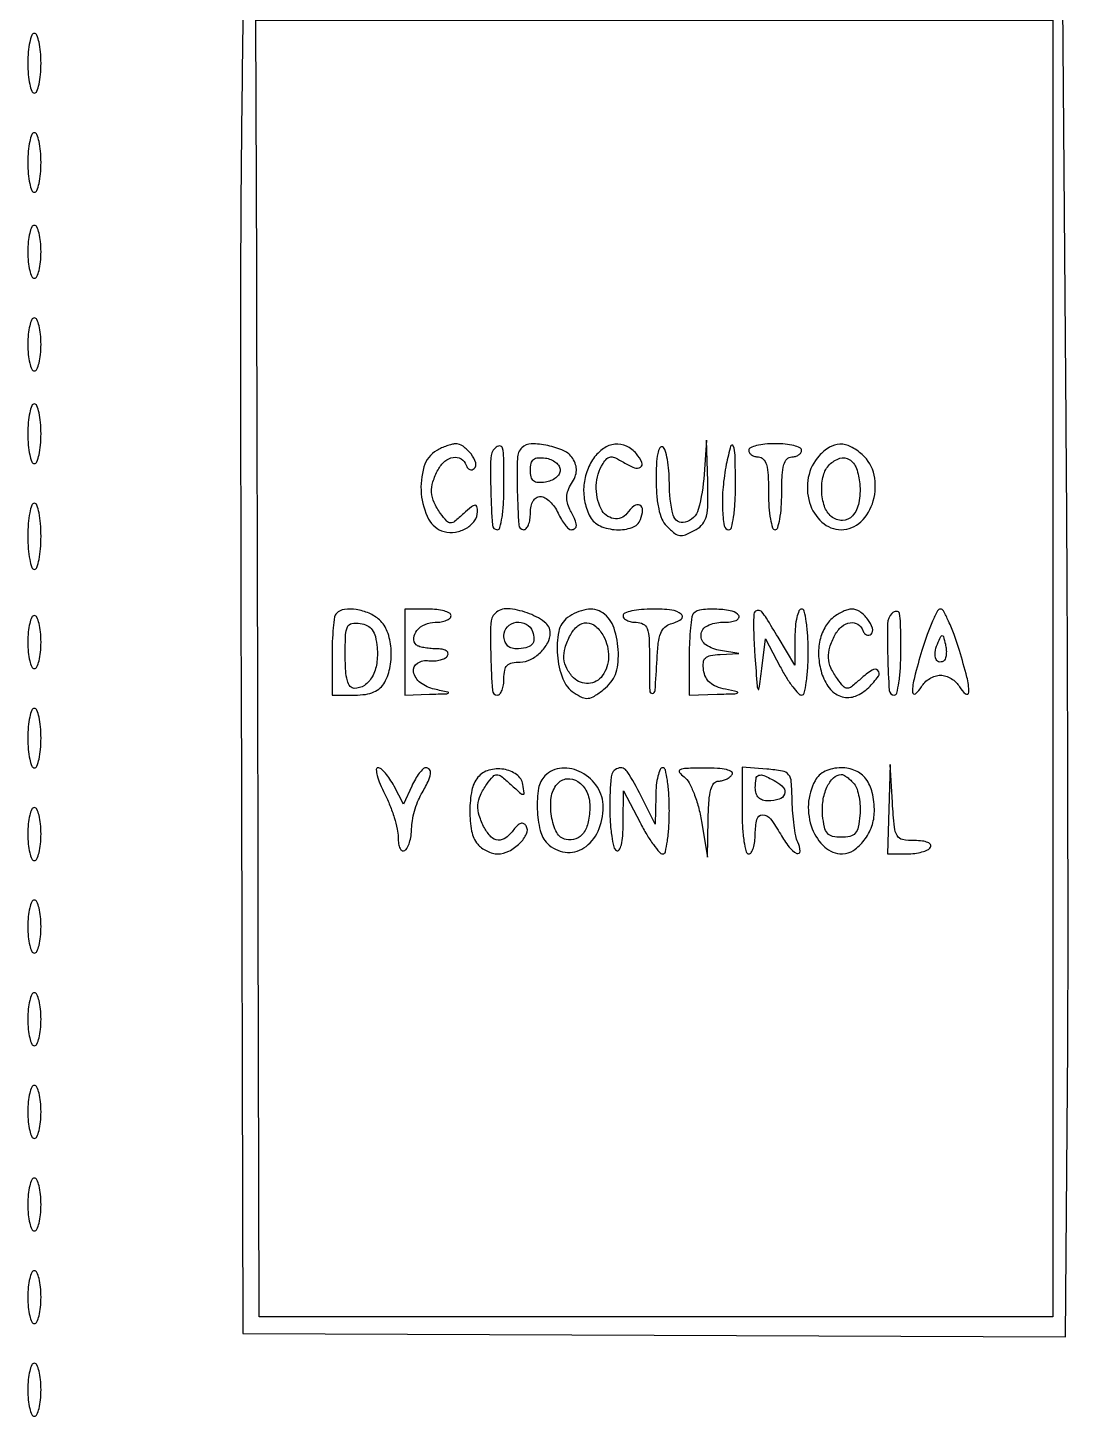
# Model space of a CAD drawing. Header units: millimetres. Extents: x 357084 to 357504, y 509210 to 509507.
# Drawn here: x 357270.05 to 357282.1, y 509439.15 to 509454.91 of the extents above; entities that cross this region are included whole.
import ezdxf

# ---------------------------------------------------------------- set-up
doc = ezdxf.new("R2010")
doc.units = ezdxf.units.MM

msp = doc.modelspace()

# ---------------------------------------------------------------- linework, layer by layer
msp.add_lwpolyline([(357272.489, 509455.062, 0.000783), (357272.472, 509453.592, 0.002627), (357272.462, 509451.475, 0.000492), (357272.468, 509447.595), (357272.487, 509440.09), (357277.158, 509440.071), (357281.829, 509440.051), (357281.852, 509442.887, 0.001791), (357281.858, 509444.3, 0.000673), (357281.856, 509446.279, 0.000667), (357281.849, 509448.434, 0.00081), (357281.836, 509450.453), (357281.799, 509455.184)], format="xyb")
for points in [[(357281.686, 509447.637), (357281.686, 509440.278), (357277.18, 509440.278), (357272.675, 509440.278), (357272.664, 509444.802, 0.000041), (357272.66, 509446.742, 0.000033), (357272.655, 509448.83, 0.000033), (357272.65, 509450.761, 0.000084), (357272.646, 509452.162), (357272.637, 509454.996), (357277.162, 509454.996), (357281.686, 509454.996)], [(357270.046, 509454.508, 0.020945), (357270.052, 509454.379, 0.033738), (357270.068, 509454.27, 0.036969), (357270.092, 509454.19, 0.31052), (357270.121, 509454.17, 0.31052), (357270.151, 509454.19, 0.036969), (357270.174, 509454.27, 0.033738), (357270.191, 509454.379, 0.020945), (357270.197, 509454.508, 0.020945), (357270.191, 509454.638, 0.033738), (357270.174, 509454.747, 0.036969), (357270.151, 509454.826, 0.31052), (357270.121, 509454.846, 0.31052), (357270.092, 509454.826, 0.036969), (357270.068, 509454.747, 0.033738), (357270.052, 509454.638, 0.020945)], [(357270.046, 509453.382, 0.020945), (357270.052, 509453.252, 0.033738), (357270.068, 509453.143, 0.036969), (357270.092, 509453.064, 0.31052), (357270.121, 509453.044, 0.31052), (357270.151, 509453.064, 0.036969), (357270.174, 509453.143, 0.033738), (357270.191, 509453.252, 0.020945), (357270.197, 509453.382, 0.020945), (357270.191, 509453.511, 0.033738), (357270.174, 509453.62, 0.036969), (357270.151, 509453.7, 0.31052), (357270.121, 509453.72, 0.31052), (357270.092, 509453.7, 0.036969), (357270.068, 509453.62, 0.033738), (357270.052, 509453.511, 0.020945)], [(357270.046, 509452.368, 0.023598), (357270.052, 509452.253, 0.037669), (357270.068, 509452.156, 0.04382), (357270.092, 509452.087, 0.295869), (357270.121, 509452.068, 0.295869), (357270.15, 509452.087, 0.04382), (357270.174, 509452.156, 0.037669), (357270.191, 509452.253, 0.023598), (357270.197, 509452.368, 0.023598), (357270.191, 509452.483, 0.037669), (357270.174, 509452.58, 0.04382), (357270.15, 509452.65, 0.295869), (357270.121, 509452.668, 0.295869), (357270.092, 509452.65, 0.04382), (357270.068, 509452.58, 0.037669), (357270.052, 509452.483, 0.023598)], [(357270.046, 509451.317, 0.023598), (357270.052, 509451.202, 0.037669), (357270.068, 509451.105, 0.04382), (357270.092, 509451.035, 0.295869), (357270.121, 509451.016, 0.295869), (357270.15, 509451.035, 0.04382), (357270.174, 509451.105, 0.037669), (357270.191, 509451.202, 0.023598), (357270.197, 509451.317, 0.023598), (357270.191, 509451.432, 0.037669), (357270.174, 509451.529, 0.04382), (357270.15, 509451.598, 0.295869), (357270.121, 509451.617, 0.295869), (357270.092, 509451.598, 0.04382), (357270.068, 509451.529, 0.037669), (357270.052, 509451.432, 0.023598)], [(357270.046, 509450.303, 0.020945), (357270.052, 509450.173, 0.033738), (357270.068, 509450.064, 0.036969), (357270.092, 509449.985, 0.31052), (357270.121, 509449.965, 0.31052), (357270.151, 509449.985, 0.036969), (357270.174, 509450.064, 0.033738), (357270.191, 509450.173, 0.020945), (357270.197, 509450.303, 0.020945), (357270.191, 509450.432, 0.033738), (357270.174, 509450.542, 0.036969), (357270.151, 509450.621, 0.31052), (357270.121, 509450.641, 0.31052), (357270.092, 509450.621, 0.036969), (357270.068, 509450.542, 0.033738), (357270.052, 509450.432, 0.020945)], [(357274.692, 509450.114, 0.190659), (357274.545, 509449.927, 0.094374), (357274.514, 509449.622, 0.09712), (357274.598, 509449.334, 0.213144), (357274.773, 509449.193, 0.102314), (357274.903, 509449.187, 0.095282), (357275.029, 509449.232, 0.105297), (357275.12, 509449.315, 0.156028), (357275.153, 509449.417, 0.053872), (357275.146, 509449.476, 0.391229), (357275.125, 509449.491, 0.140658), (357275.086, 509449.474, 0.010107), (357274.996, 509449.396, -0.014115), (357274.893, 509449.308, -0.174086), (357274.846, 509449.291, -0.213059), (357274.803, 509449.311, -0.022358), (357274.733, 509449.398, -0.051813), (357274.66, 509449.523, -0.09219), (357274.632, 509449.638, -0.089926), (357274.647, 509449.757, -0.047346), (357274.705, 509449.895, -0.092851), (357274.782, 509449.99, -0.138175), (357274.878, 509450.035, -0.180718), (357274.966, 509450.018, -0.169715), (357275.024, 509449.946, 0.076562), (357275.041, 509449.914, 0.130241), (357275.065, 509449.896, 0.15914), (357275.091, 509449.894, 0.131406), (357275.116, 509449.907, 0.296005), (357275.132, 509449.973, 0.081485), (357275.079, 509450.073, 0.072724), (357274.989, 509450.16, 0.164453), (357274.9, 509450.188, 0.056946), (357274.859, 509450.182, 0.022086), (357274.804, 509450.165, 0.021524), (357274.745, 509450.142, 0.02492)], [(357275.353, 509450.14, 0.193173), (357275.303, 509450.024, 0.012283), (357275.304, 509449.647, 0.009829), (357275.322, 509449.266, 0.394915), (357275.378, 509449.214, 0.345347), (357275.408, 509449.238, 0.022017), (357275.432, 509449.355, 0.024301), (357275.448, 509449.512, 0.013867), (357275.453, 509449.702, 0.003511), (357275.451, 509450.027, 0.052715), (357275.437, 509450.14, 0.372822), (357275.404, 509450.164, 0.177851)], [(357275.657, 509450.144, 0.191557), (357275.606, 509450.025, 0.012859), (357275.605, 509449.648, 0.010308), (357275.621, 509449.268, 0.395497), (357275.678, 509449.214, 0.226478), (357275.707, 509449.228, 0.074992), (357275.732, 509449.269, 0.057076), (357275.748, 509449.33, 0.038131), (357275.754, 509449.402, -0.046972), (357275.761, 509449.481, -0.08998), (357275.784, 509449.54, -0.120808), (357275.82, 509449.576, -0.13664), (357275.868, 509449.59, -0.1326), (357275.918, 509449.576, -0.056806), (357275.974, 509449.534, -0.050694), (357276.026, 509449.474, -0.046624), (357276.068, 509449.402, 0.025934), (357276.105, 509449.33, 0.034577), (357276.147, 509449.269, 0.037004), (357276.186, 509449.226, 0.190598), (357276.216, 509449.214, 0.161505), (357276.259, 509449.228, 0.252814), (357276.275, 509449.263, 0.092221), (357276.259, 509449.328, 0.015841), (357276.202, 509449.443, -0.056962), (357276.173, 509449.517, -0.081518), (357276.166, 509449.588, -0.077611), (357276.181, 509449.66, -0.04675), (357276.221, 509449.738, 0.042626), (357276.261, 509449.817, 0.085781), (357276.276, 509449.886, 0.093378), (357276.267, 509449.951, 0.058198), (357276.234, 509450.022, 0.148389), (357276.133, 509450.109, 0.05337), (357275.95, 509450.169, 0.053353), (357275.764, 509450.188, 0.19778)], [(357276.471, 509450.023, 0.070707), (357276.393, 509449.869, 0.067539), (357276.359, 509449.697, 0.067473), (357276.373, 509449.522, 0.07032), (357276.432, 509449.359, 0.169571), (357276.544, 509449.257, 0.089291), (357276.73, 509449.213, 0.095124), (357276.909, 509449.238, 0.222654), (357277.004, 509449.33, 0.073683), (357277.028, 509449.438, 0.315315), (357276.996, 509449.491, 0.280652), (357276.93, 509449.483, 0.066645), (357276.85, 509449.399, -0.292929), (357276.698, 509449.34, -0.23501), (357276.556, 509449.45, -0.121234), (357276.501, 509449.715, -0.133555), (357276.578, 509449.965, -0.058507), (357276.623, 509450.02, -0.179882), (357276.666, 509450.039, -0.129294), (357276.721, 509450.028, -0.024814), (357276.81, 509449.979, 0.042886), (357276.934, 509449.916, 0.247122), (357277.005, 509449.923, 0.373789), (357277.02, 509449.977, 0.061871), (357276.957, 509450.076, 0.111639), (357276.844, 509450.162, 0.136077), (357276.714, 509450.184, 0.125831), (357276.583, 509450.135, 0.088092)], [(357277.18, 509449.787, 0.019038), (357277.188, 509449.599, 0.03574), (357277.21, 509449.449, 0.045307), (357277.247, 509449.334, 0.096612), (357277.298, 509449.257, 0.02205), (357277.392, 509449.172, 0.145631), (357277.449, 509449.147, 0.135273), (357277.513, 509449.156, 0.018083), (357277.636, 509449.217, 0.105018), (357277.71, 509449.279, 0.106426), (357277.752, 509449.366, 0.05594), (357277.769, 509449.506, 0.010746), (357277.767, 509449.761), (357277.753, 509450.228), (357277.726, 509449.84, -0.048722), (357277.659, 509449.443, -0.270846), (357277.511, 509449.298, -0.416651), (357277.374, 509449.38, -0.059908), (357277.331, 509449.74, 0.019058), (357277.325, 509449.883, 0.025914), (357277.309, 509450.012, 0.024736), (357277.285, 509450.114, 0.186738), (357277.255, 509450.153, 0.437088), (357277.224, 509450.144, 0.068499), (357277.2, 509450.077, 0.037016), (357277.185, 509449.957, 0.013637)], [(357277.978, 509449.956, 0.026514), (357277.941, 509449.697, 0.032342), (357277.934, 509449.452, 0.031021), (357277.953, 509449.259, 0.367523), (357278.006, 509449.214, 0.345347), (357278.037, 509449.238, 0.022017), (357278.06, 509449.355, 0.024301), (357278.076, 509449.512, 0.013867), (357278.082, 509449.702, 0.004456), (357278.078, 509450.06, 0.092526), (357278.057, 509450.165, 0.718905), (357278.027, 509450.163, 0.01603)], [(357278.232, 509450.115, 0.148195), (357278.24, 509450.087, 0.098894), (357278.265, 509450.062, 0.082425), (357278.301, 509450.046, 0.064853), (357278.344, 509450.04, -0.211442), (357278.398, 509450.016, -0.118311), (357278.433, 509449.952, -0.054498), (357278.452, 509449.833, -0.01212), (357278.457, 509449.627, 0.017105), (357278.462, 509449.469, 0.027868), (357278.479, 509449.335, 0.026982), (357278.503, 509449.236, 0.332234), (357278.532, 509449.214, 0.332234), (357278.561, 509449.236, 0.026982), (357278.585, 509449.335, 0.027868), (357278.602, 509449.469, 0.017105), (357278.607, 509449.627, -0.01212), (357278.612, 509449.833, -0.054498), (357278.631, 509449.952, -0.118311), (357278.666, 509450.016, -0.211442), (357278.72, 509450.04, 0.064853), (357278.763, 509450.046, 0.082425), (357278.799, 509450.062, 0.098894), (357278.824, 509450.087, 0.148195), (357278.833, 509450.115, 0.295869), (357278.814, 509450.144, 0.04382), (357278.744, 509450.168, 0.037669), (357278.647, 509450.185, 0.023598), (357278.532, 509450.19, 0.023598), (357278.417, 509450.185, 0.037669), (357278.32, 509450.168, 0.04382), (357278.251, 509450.144, 0.295869)], [(357279.032, 509450.053, 0.136392), (357278.909, 509449.808, 0.121664), (357278.923, 509449.522, 0.13633), (357279.064, 509449.299, 0.186592), (357279.283, 509449.214, 0.194616), (357279.506, 509449.304, 0.133121), (357279.647, 509449.542, 0.122537), (357279.656, 509449.834, 0.156276), (357279.521, 509450.066, 0.065838), (357279.391, 509450.156, 0.125464), (357279.267, 509450.184, 0.129862), (357279.149, 509450.149, 0.073135)], [(357276.092, 509449.89, -0.139711), (357276.079, 509449.845, -0.08408), (357276.042, 509449.803, -0.072525), (357275.987, 509449.771, -0.062417), (357275.923, 509449.753, -0.046777), (357275.839, 509449.749, -0.159873), (357275.789, 509449.768, -0.16992), (357275.762, 509449.812, -0.054436), (357275.754, 509449.89, -0.054436), (357275.762, 509449.967, -0.16992), (357275.789, 509450.011, -0.159873), (357275.839, 509450.03, -0.046777), (357275.923, 509450.027, -0.062417), (357275.987, 509450.009, -0.072525), (357276.042, 509449.976, -0.08408), (357276.079, 509449.935, -0.139711)], [(357279.493, 509449.733, -0.06689), (357279.483, 509449.52, -0.134905), (357279.41, 509449.37, -0.215811), (357279.297, 509449.319, -0.175157), (357279.17, 509449.364, -0.140903), (357279.092, 509449.479, -0.071012), (357279.061, 509449.653, -0.070692), (357279.08, 509449.829, -0.135235), (357279.15, 509449.952, -0.117125), (357279.267, 509450.024, -0.225703), (357279.374, 509450.011, -0.166296), (357279.455, 509449.91, -0.064818)], [(357270.046, 509449.139, 0.01883), (357270.052, 509448.995, 0.03053), (357270.068, 509448.874, 0.031449), (357270.092, 509448.785, 0.322437), (357270.121, 509448.763, 0.322437), (357270.151, 509448.785, 0.031449), (357270.174, 509448.874, 0.03053), (357270.191, 509448.995, 0.01883), (357270.197, 509449.139, 0.01883), (357270.191, 509449.283, 0.03053), (357270.174, 509449.404, 0.031449), (357270.151, 509449.493, 0.322437), (357270.121, 509449.514, 0.322437), (357270.092, 509449.493, 0.031449), (357270.068, 509449.404, 0.03053), (357270.052, 509449.283, 0.01883)], [(357273.551, 509448.263, 0.161051), (357273.531, 509448.224, 0.011119), (357273.515, 509448.099, 0.014928), (357273.504, 509447.946, 0.010625), (357273.501, 509447.775), (357273.501, 509447.337), (357273.761, 509447.337, 0.034784), (357273.883, 509447.345, 0.066819), (357273.977, 509447.372, 0.082407), (357274.048, 509447.417, 0.086353), (357274.099, 509447.482, 0.079099), (357274.162, 509447.663, 0.065038), (357274.171, 509447.869, 0.068696), (357274.129, 509448.057, 0.119756), (357274.039, 509448.189, 0.08017), (357273.921, 509448.265, 0.066291), (357273.777, 509448.307, 0.072499), (357273.642, 509448.308, 0.163098)], [(357274.327, 509447.825), (357274.327, 509447.337), (357274.608, 509447.346, 0.000977), (357274.803, 509447.352, 0.191401), (357274.821, 509447.36, 0.58989), (357274.818, 509447.369, 0.001805), (357274.665, 509447.403, -0.110977), (357274.505, 509447.476, -0.183642), (357274.427, 509447.601, -0.310337), (357274.47, 509447.699, -0.175686), (357274.602, 509447.727, 0.047794), (357274.667, 509447.725, 0.051751), (357274.731, 509447.735, 0.058014), (357274.782, 509447.755, 0.131885), (357274.813, 509447.784, 0.207635), (357274.817, 509447.815, 0.193519), (357274.798, 509447.84, 0.098389), (357274.751, 509447.857, 0.037154), (357274.682, 509447.862, -0.022874), (357274.61, 509447.866, -0.026464), (357274.542, 509447.875, -0.026941), (357274.486, 509447.89, -0.120668), (357274.457, 509447.907, -0.22194), (357274.429, 509447.984, -0.154406), (357274.465, 509448.07, -0.11472), (357274.557, 509448.138, -0.1036), (357274.673, 509448.163, 0.039889), (357274.742, 509448.168, 0.059158), (357274.8, 509448.185, 0.077805), (357274.839, 509448.209, 0.219522), (357274.852, 509448.238, 0.277684), (357274.835, 509448.267, 0.052312), (357274.775, 509448.291, 0.042582), (357274.69, 509448.307, 0.027026), (357274.59, 509448.313), (357274.327, 509448.313)], [(357275.353, 509448.263, 0.193173), (357275.303, 509448.147, 0.012283), (357275.304, 509447.77, 0.009829), (357275.322, 509447.389, 0.394915), (357275.378, 509447.337, 0.226478), (357275.407, 509447.35, 0.074992), (357275.431, 509447.392, 0.057076), (357275.448, 509447.452, 0.038131), (357275.453, 509447.524, -0.045424), (357275.462, 509447.619, -0.150302), (357275.49, 509447.674, -0.152288), (357275.545, 509447.703, -0.047029), (357275.638, 509447.712, 0.117459), (357275.754, 509447.74, 0.074723), (357275.867, 509447.82, 0.075502), (357275.95, 509447.929, 0.126501), (357275.979, 509448.04, 0.240388), (357275.914, 509448.166, 0.071303), (357275.717, 509448.27, 0.070156), (357275.494, 509448.316, 0.215143)], [(357276.176, 509448.216, 0.188112), (357276.075, 509448.058, 0.070587), (357276.06, 509447.79, 0.069335), (357276.121, 509447.522, 0.157276), (357276.25, 509447.362, 0.039492), (357276.343, 509447.31, 0.135683), (357276.411, 509447.3, 0.116673), (357276.481, 509447.325, 0.025615), (357276.584, 509447.4, 0.052324), (357276.667, 509447.483, 0.074516), (357276.719, 509447.572, 0.067664), (357276.746, 509447.679, 0.035418), (357276.752, 509447.817, 0.073207), (357276.703, 509448.097, 0.162625), (357276.575, 509448.269, 0.199314), (357276.39, 509448.308, 0.112907)], [(357276.805, 509448.238, 0.191087), (357276.816, 509448.209, 0.088204), (357276.849, 509448.185, 0.068025), (357276.898, 509448.168, 0.048028), (357276.955, 509448.163, -0.121127), (357277.034, 509448.143, -0.189559), (357277.08, 509448.091, -0.075661), (357277.101, 509447.981, -0.009307), (357277.105, 509447.737, 0.003601), (357277.108, 509447.384, 0.432423), (357277.138, 509447.356, 0.373206), (357277.17, 509447.388, 0.003529), (357277.191, 509447.744, -0.017129), (357277.206, 509447.926, -0.061957), (357277.234, 509448.039, -0.106447), (357277.279, 509448.107, -0.131523), (357277.345, 509448.145, 0.081763), (357277.464, 509448.197, 0.503615), (357277.467, 509448.254, 0.145727), (357277.358, 509448.301, 0.028636), (357277.143, 509448.313, 0.020945), (357277.013, 509448.307, 0.033738), (357276.904, 509448.291, 0.036969), (357276.825, 509448.267, 0.31052)], [(357277.606, 509448.263, 0.161051), (357277.586, 509448.224, 0.011119), (357277.571, 509448.099, 0.014928), (357277.56, 509447.946, 0.010625), (357277.556, 509447.775), (357277.556, 509447.337), (357277.875, 509447.346, 0.001669), (357278.075, 509447.352, 0.128115), (357278.105, 509447.361, 0.672973), (357278.103, 509447.372, 0.004599), (357277.969, 509447.402, -0.042926), (357277.865, 509447.434, -0.083626), (357277.791, 509447.479, -0.098624), (357277.744, 509447.54, -0.080471), (357277.72, 509447.619, -0.054717), (357277.717, 509447.706, -0.184555), (357277.741, 509447.757, -0.147384), (357277.797, 509447.786, -0.031312), (357277.907, 509447.798), (357278.119, 509447.81), (357277.913, 509447.841, -0.110946), (357277.747, 509447.906, -0.268831), (357277.691, 509448.019, -0.270064), (357277.763, 509448.124, -0.111381), (357277.936, 509448.163, 0.027979), (357278.025, 509448.168, 0.069343), (357278.088, 509448.184, 0.145541), (357278.118, 509448.208, 0.297719), (357278.119, 509448.238, 0.207905), (357278.044, 509448.29, 0.037153), (357277.872, 509448.311, 0.038073), (357277.697, 509448.306, 0.172151)], [(357278.301, 509448.282, 0.196032), (357278.289, 509448.255, 0.00502), (357278.288, 509448.12, 0.009952), (357278.292, 509447.96, 0.006541), (357278.303, 509447.775, 0.000657), (357278.328, 509447.438, 0.108395), (357278.338, 509447.402, 0.72286), (357278.349, 509447.405, 0.001838), (357278.38, 509447.637), (357278.422, 509447.975), (357278.591, 509447.656, 0.016787), (357278.661, 509447.534, 0.023919), (357278.732, 509447.43, 0.021464), (357278.796, 509447.353, 0.211731), (357278.834, 509447.337, 0.348832), (357278.863, 509447.36, 0.01967), (357278.886, 509447.48, 0.023253), (357278.902, 509447.638, 0.01415), (357278.908, 509447.825, 0.013867), (357278.902, 509448.015, 0.024301), (357278.886, 509448.172, 0.022017), (357278.863, 509448.289, 0.345347), (357278.833, 509448.313, 0.303081), (357278.803, 509448.293, 0.04014), (357278.779, 509448.219, 0.03557), (357278.762, 509448.116, 0.022191), (357278.757, 509447.994), (357278.756, 509447.675), (357278.565, 509447.994, 0.003366), (357278.434, 509448.208, 0.047184), (357278.38, 509448.28, 0.205766), (357278.341, 509448.298, 0.202343)], [(357279.194, 509448.219, 0.10111), (357279.095, 509448.1, 0.075871), (357279.037, 509447.938, 0.06947), (357279.028, 509447.753, 0.062174), (357279.068, 509447.564, 0.091948), (357279.161, 509447.401, 0.153089), (357279.294, 509447.317, 0.160246), (357279.446, 509447.326, 0.103059), (357279.595, 509447.424, 0.037354), (357279.704, 509447.55, 0.368338), (357279.699, 509447.615, 0.360099), (357279.634, 509447.621, 0.037059), (357279.502, 509447.519, -0.013971), (357279.399, 509447.431, -0.173822), (357279.351, 509447.414, -0.213523), (357279.309, 509447.433, -0.022315), (357279.239, 509447.521, -0.051813), (357279.166, 509447.645, -0.09219), (357279.138, 509447.76, -0.089926), (357279.153, 509447.879, -0.047346), (357279.211, 509448.017, -0.092851), (357279.287, 509448.113, -0.138175), (357279.384, 509448.158, -0.180718), (357279.472, 509448.14, -0.169715), (357279.529, 509448.069, 0.076562), (357279.547, 509448.037, 0.130241), (357279.57, 509448.019, 0.15914), (357279.596, 509448.016, 0.131406), (357279.621, 509448.029, 0.296161), (357279.638, 509448.096, 0.082822), (357279.584, 509448.196, 0.073134), (357279.493, 509448.284, 0.155612), (357279.401, 509448.313, 0.076319), (357279.358, 509448.306, 0.030498), (357279.303, 509448.285, 0.029306), (357279.246, 509448.255, 0.032663)], [(357279.859, 509448.263, 0.193173), (357279.809, 509448.147, 0.012283), (357279.81, 509447.77, 0.009829), (357279.828, 509447.389, 0.394915), (357279.884, 509447.337, 0.345347), (357279.914, 509447.36, 0.022017), (357279.937, 509447.477, 0.024301), (357279.954, 509447.634, 0.013867), (357279.959, 509447.825, 0.003511), (357279.957, 509448.15, 0.052715), (357279.943, 509448.262, 0.372822), (357279.91, 509448.287, 0.177851)], [(357280.199, 509447.844, 0.010618), (357280.114, 509447.537, 0.059453), (357280.091, 509447.369, 0.631424), (357280.126, 509447.352, 0.097998), (357280.194, 509447.431, -0.07353), (357280.232, 509447.481, -0.055652), (357280.287, 509447.524, -0.056229), (357280.349, 509447.552, -0.080157), (357280.41, 509447.562, -0.080157), (357280.47, 509447.552, -0.056229), (357280.532, 509447.524, -0.055652), (357280.587, 509447.481, -0.07353), (357280.625, 509447.431, 0.101135), (357280.695, 509447.35, 0.623934), (357280.732, 509447.368, 0.062174), (357280.71, 509447.541, 0.012035), (357280.624, 509447.844, 0.012692), (357280.564, 509448.023, 0.019652), (357280.501, 509448.175, 0.01471), (357280.443, 509448.293, 0.277559), (357280.409, 509448.313, 0.27923), (357280.376, 509448.292, 0.014844), (357280.319, 509448.175, 0.019767), (357280.258, 509448.023, 0.012751)], [(357270.046, 509447.937, 0.023598), (357270.052, 509447.822, 0.037669), (357270.068, 509447.725, 0.04382), (357270.092, 509447.656, 0.295869), (357270.121, 509447.637, 0.295869), (357270.15, 509447.656, 0.04382), (357270.174, 509447.725, 0.037669), (357270.191, 509447.822, 0.023598), (357270.197, 509447.937, 0.023598), (357270.191, 509448.053, 0.037669), (357270.174, 509448.15, 0.04382), (357270.15, 509448.219, 0.295869), (357270.121, 509448.238, 0.295869), (357270.092, 509448.219, 0.04382), (357270.068, 509448.15, 0.037669), (357270.052, 509448.053, 0.023598)], [(357274.013, 509447.876, -0.060433), (357274.008, 509447.695, -0.090733), (357273.957, 509447.545, -0.115335), (357273.869, 509447.447, -0.152108), (357273.754, 509447.412, -0.231728), (357273.707, 509447.435, -0.098981), (357273.675, 509447.5, -0.051656), (357273.656, 509447.613, -0.014723), (357273.651, 509447.792, -0.009195), (357273.655, 509448.022, -0.101748), (357273.677, 509448.111, -0.24511), (357273.726, 509448.148, -0.077157), (357273.82, 509448.149, -0.075557), (357273.903, 509448.124, -0.128946), (357273.958, 509448.078, -0.098233), (357273.993, 509448, -0.031946)], [(357275.778, 509448.057, -0.089922), (357275.794, 509447.972, -0.195448), (357275.77, 509447.91, -0.152441), (357275.703, 509447.874, -0.050372), (357275.591, 509447.862, -0.086866), (357275.533, 509447.872, -0.121151), (357275.489, 509447.902, -0.114358), (357275.462, 509447.949, -0.071747), (357275.453, 509448.012, -0.19131), (357275.493, 509448.112, -0.170968), (357275.592, 509448.163, -0.16252), (357275.705, 509448.142, -0.176115)], [(357276.583, 509448.006, -0.127036), (357276.641, 509447.77, -0.153421), (357276.57, 509447.556, -0.224276), (357276.414, 509447.469, -0.215945), (357276.244, 509447.533, -0.075043), (357276.167, 509447.637, -0.102711), (357276.134, 509447.75, -0.092054), (357276.148, 509447.874, -0.050191), (357276.207, 509448.017, -0.097328), (357276.292, 509448.122, -0.18274), (357276.394, 509448.157, -0.17513), (357276.496, 509448.116, -0.088793)], [(357280.454, 509447.731, -0.220948), (357280.402, 509447.712, -0.276564), (357280.361, 509447.742, -0.130073), (357280.349, 509447.821, -0.074943), (357280.374, 509447.915, -0.006675), (357280.413, 509448.002, -0.299388), (357280.429, 509448.012, -0.331063), (357280.443, 509448, -0.007526), (357280.465, 509447.913, -0.03472), (357280.475, 509447.857, -0.039523), (357280.475, 509447.803, -0.043304), (357280.468, 509447.758, -0.13795)], [(357270.046, 509446.849, 0.020945), (357270.052, 509446.719, 0.033738), (357270.068, 509446.61, 0.036969), (357270.092, 509446.531, 0.31052), (357270.121, 509446.511, 0.31052), (357270.151, 509446.531, 0.036969), (357270.174, 509446.61, 0.033738), (357270.191, 509446.719, 0.020945), (357270.197, 509446.849, 0.020945), (357270.191, 509446.978, 0.033738), (357270.174, 509447.087, 0.036969), (357270.151, 509447.166, 0.31052), (357270.121, 509447.186, 0.31052), (357270.092, 509447.166, 0.036969), (357270.068, 509447.087, 0.033738), (357270.052, 509446.978, 0.020945)], [(357279.823, 509446.041), (357279.809, 509445.534), (357280.03, 509445.534, 0.031397), (357280.118, 509445.54, 0.037109), (357280.199, 509445.556, 0.040338), (357280.264, 509445.58, 0.146547), (357280.297, 509445.609, 0.293553), (357280.296, 509445.639, 0.14759), (357280.267, 509445.663, 0.070559), (357280.205, 509445.68, 0.028594), (357280.117, 509445.685, -0.046162), (357279.98, 509445.697, -0.21737), (357279.918, 509445.741, -0.109148), (357279.886, 509445.838, -0.008144), (357279.864, 509446.116), (357279.837, 509446.548)], [(357274.1, 509446.213, -0.023159), (357274.158, 509446.085, -0.020084), (357274.207, 509445.946, -0.020567), (357274.241, 509445.816, -0.054189), (357274.252, 509445.721, 0.034898), (357274.257, 509445.647, 0.082179), (357274.273, 509445.595, 0.16368), (357274.298, 509445.57, 0.257444), (357274.327, 509445.572, 0.1372), (357274.356, 509445.603, 0.042167), (357274.381, 509445.664, 0.038634), (357274.398, 509445.74, 0.033922), (357274.405, 509445.82, -0.041359), (357274.413, 509445.911, -0.024125), (357274.438, 509446.018, -0.024003), (357274.473, 509446.124, -0.0371), (357274.515, 509446.21, 0.015436), (357274.591, 509446.354, 0.073613), (357274.619, 509446.442, 0.210172), (357274.607, 509446.49, 0.230408), (357274.564, 509446.511, 0.199182), (357274.534, 509446.498, 0.033468), (357274.492, 509446.45, 0.032168), (357274.448, 509446.383, 0.023601), (357274.407, 509446.304), (357274.313, 509446.098), (357274.205, 509446.304, 0.026244), (357274.158, 509446.383, 0.034032), (357274.107, 509446.45, 0.036243), (357274.058, 509446.498, 0.177385), (357274.022, 509446.511, 0.43172), (357274.004, 509446.491, 0.048917), (357274.015, 509446.423, 0.035508), (357274.047, 509446.327, 0.018717)], [(357275.158, 509446.404, 0.126861), (357275.088, 509446.256, 0.045988), (357275.066, 509446.024, 0.045966), (357275.086, 509445.792, 0.128993), (357275.155, 509445.645, 0.062282), (357275.2, 509445.603, 0.044178), (357275.259, 509445.567, 0.04457), (357275.323, 509445.542, 0.068735), (357275.382, 509445.534, 0.118046), (357275.509, 509445.565, 0.076848), (357275.633, 509445.654, 0.088334), (357275.71, 509445.763, 0.254051), (357275.705, 509445.852, 0.138227), (357275.678, 509445.877, 0.194637), (357275.645, 509445.88, 0.119431), (357275.607, 509445.857, 0.040726), (357275.565, 509445.809, -0.07156), (357275.476, 509445.717, -0.181221), (357275.388, 509445.691, -0.183), (357275.306, 509445.728, -0.073125), (357275.231, 509445.83, -0.047346), (357275.173, 509445.968, -0.089926), (357275.158, 509446.087, -0.09219), (357275.186, 509446.202, -0.051813), (357275.259, 509446.326, -0.023412), (357275.329, 509446.414, -0.218918), (357275.372, 509446.433, -0.167947), (357275.421, 509446.415, -0.012793), (357275.53, 509446.322, 0.003468), (357275.645, 509446.22, 0.183623), (357275.672, 509446.21, 0.454157), (357275.684, 509446.225, 0.010892), (357275.668, 509446.323, 0.193999), (357275.597, 509446.434, 0.115957), (357275.45, 509446.494, 0.10784), (357275.282, 509446.484, 0.15259)], [(357275.919, 509446.42, 0.157693), (357275.847, 509446.28, 0.049058), (357275.832, 509446.04, 0.049206), (357275.865, 509445.799, 0.138994), (357275.947, 509445.652, 0.165119), (357276.148, 509445.553, 0.179044), (357276.36, 509445.601, 0.145048), (357276.522, 509445.791, 0.104576), (357276.58, 509446.065, 0.1429), (357276.514, 509446.291, 0.1281), (357276.334, 509446.458, 0.140663), (357276.109, 509446.507, 0.181925)], [(357276.428, 509446.076, -0.047138), (357276.41, 509445.896, -0.106749), (357276.356, 509445.771, -0.151532), (357276.27, 509445.706, -0.135123), (357276.158, 509445.697, -0.232532), (357276.053, 509445.775, -0.077808), (357275.993, 509445.961, -0.072636), (357275.99, 509446.173, -0.14132), (357276.057, 509446.326, -0.192022), (357276.168, 509446.387, -0.179784), (357276.293, 509446.356, -0.137723), (357276.393, 509446.239, -0.109605)], [(357276.655, 509446.064, 0.015685), (357276.66, 509445.89, 0.022144), (357276.677, 509445.736, 0.019282), (357276.7, 509445.613, 0.199798), (357276.73, 509445.572, 0.407751), (357276.761, 509445.579, 0.082934), (357276.786, 509445.636, 0.042645), (357276.802, 509445.74, 0.016139), (357276.808, 509445.887), (357276.812, 509446.248), (357276.998, 509445.891, 0.015167), (357277.074, 509445.754, 0.022011), (357277.15, 509445.639, 0.018676), (357277.219, 509445.552, 0.220329), (357277.257, 509445.534, 0.348637), (357277.286, 509445.557, 0.0198), (357277.309, 509445.678, 0.023313), (357277.325, 509445.835, 0.014134), (357277.331, 509446.022, 0.013867), (357277.325, 509446.213, 0.024301), (357277.309, 509446.37, 0.022017), (357277.286, 509446.487, 0.345347), (357277.255, 509446.511, 0.300322), (357277.226, 509446.491, 0.039749), (357277.201, 509446.417, 0.035407), (357277.183, 509446.314, 0.022182), (357277.176, 509446.191), (357277.171, 509445.872), (357277.011, 509446.191, 0.02707), (357276.852, 509446.469, 0.348017), (357276.746, 509446.505, 0.292197), (357276.67, 509446.408, 0.022768)], [(357277.499, 509446.407, -0.106446), (357277.555, 509446.341, -0.030919), (357277.611, 509446.22, -0.028737), (357277.661, 509446.069, -0.02353), (357277.696, 509445.902), (357277.764, 509445.497), (357277.772, 509445.929, -0.012179), (357277.782, 509446.139, -0.048925), (357277.803, 509446.265, -0.099322), (357277.838, 509446.335, -0.231566), (357277.889, 509446.36, 0.061875), (357277.934, 509446.366, 0.051278), (357277.979, 509446.382, 0.053305), (357278.018, 509446.407, 0.08825), (357278.044, 509446.435, 0.410319), (357278.037, 509446.466, 0.085168), (357277.981, 509446.49, 0.042671), (357277.877, 509446.505, 0.015769), (357277.729, 509446.508, 0.00585), (357277.521, 509446.504, 0.096332), (357277.453, 509446.489, 0.48744), (357277.446, 509446.459, 0.066046)], [(357278.157, 509446.027, 0.013699), (357278.162, 509445.835, 0.024123), (357278.178, 509445.676, 0.021783), (357278.202, 509445.558, 0.345995), (357278.232, 509445.534, 0.254951), (357278.261, 509445.55, 0.06271), (357278.285, 509445.601, 0.048861), (357278.301, 509445.673, 0.031626), (357278.307, 509445.76, -0.056221), (357278.326, 509445.926, -0.349378), (357278.388, 509445.976, -0.232793), (357278.478, 509445.932, -0.035077), (357278.592, 509445.76, 0.034282), (357278.69, 509445.612, 0.11869), (357278.779, 509445.54, 0.567604), (357278.815, 509445.564, 0.091909), (357278.79, 509445.666, -0.055478), (357278.767, 509445.738, -0.014764), (357278.747, 509445.858, -0.014784), (357278.733, 509445.996, -0.014743), (357278.726, 509446.135, 0.013833), (357278.716, 509446.352, 0.150917), (357278.685, 509446.433, 0.183451), (357278.616, 509446.474, 0.022465), (357278.438, 509446.496), (357278.157, 509446.52)], [(357278.539, 509446.357, -0.095407), (357278.627, 509446.285, -0.274462), (357278.639, 509446.211, -0.228239), (357278.578, 509446.154, -0.07531), (357278.453, 509446.135, -0.077002), (357278.39, 509446.145, -0.12387), (357278.344, 509446.173, -0.121293), (357278.316, 509446.22, -0.072026), (357278.307, 509446.285, -0.038923), (357278.315, 509446.39, -0.286825), (357278.346, 509446.426, -0.18267), (357278.405, 509446.423, -0.016643)], [(357278.985, 509446.365, 0.109336), (357278.91, 509446.099, 0.103789), (357278.953, 509445.82, 0.120636), (357279.095, 509445.612, 0.185246), (357279.296, 509445.534, 0.15176), (357279.423, 509445.574, 0.080628), (357279.542, 509445.688, 0.074023), (357279.629, 509445.847, 0.087972), (357279.659, 509446.015, 0.054401), (357279.635, 509446.23, 0.108052), (357279.563, 509446.385, 0.130824), (357279.445, 509446.478, 0.100972), (357279.283, 509446.511, 0.048129), (357279.185, 509446.501, 0.065473), (357279.1, 509446.473, 0.073065), (357279.033, 509446.427, 0.083637)], [(357279.429, 509446.328, -0.092336), (357279.462, 509446.269, -0.03571), (357279.485, 509446.179, -0.033843), (357279.497, 509446.074, -0.035521), (357279.495, 509445.971, -0.027286), (357279.475, 509445.838, -0.125584), (357279.441, 509445.768, -0.16287), (357279.382, 509445.733, -0.05517), (357279.283, 509445.722, -0.05517), (357279.184, 509445.733, -0.16287), (357279.126, 509445.768, -0.125584), (357279.092, 509445.838, -0.027286), (357279.071, 509445.971, -0.060563), (357279.076, 509446.138, -0.070442), (357279.121, 509446.291, -0.087144), (357279.194, 509446.398, -0.201548), (357279.283, 509446.435, -0.125501), (357279.311, 509446.428, -0.034), (357279.349, 509446.404, -0.032172), (357279.391, 509446.369, -0.02853)], [(357270.046, 509445.76, 0.023598), (357270.052, 509445.645, 0.037669), (357270.068, 509445.547, 0.04382), (357270.092, 509445.478, 0.295869), (357270.121, 509445.459, 0.295869), (357270.15, 509445.478, 0.04382), (357270.174, 509445.547, 0.037669), (357270.191, 509445.645, 0.023598), (357270.197, 509445.76, 0.023598), (357270.191, 509445.875, 0.037669), (357270.174, 509445.972, 0.04382), (357270.15, 509446.041, 0.295869), (357270.121, 509446.06, 0.295869), (357270.092, 509446.041, 0.04382), (357270.068, 509445.972, 0.037669), (357270.052, 509445.875, 0.023598)], [(357270.046, 509444.708, 0.023598), (357270.052, 509444.593, 0.037669), (357270.068, 509444.496, 0.04382), (357270.092, 509444.427, 0.295869), (357270.121, 509444.408, 0.295869), (357270.15, 509444.427, 0.04382), (357270.174, 509444.496, 0.037669), (357270.191, 509444.593, 0.023598), (357270.197, 509444.708, 0.023598), (357270.191, 509444.823, 0.037669), (357270.174, 509444.92, 0.04382), (357270.15, 509444.99, 0.295869), (357270.121, 509445.009, 0.295869), (357270.092, 509444.99, 0.04382), (357270.068, 509444.92, 0.037669), (357270.052, 509444.823, 0.023598)], [(357270.046, 509443.657, 0.023598), (357270.052, 509443.542, 0.037669), (357270.068, 509443.445, 0.04382), (357270.092, 509443.375, 0.295869), (357270.121, 509443.357, 0.295869), (357270.15, 509443.375, 0.04382), (357270.174, 509443.445, 0.037669), (357270.191, 509443.542, 0.023598), (357270.197, 509443.657, 0.023598), (357270.191, 509443.772, 0.037669), (357270.174, 509443.869, 0.04382), (357270.15, 509443.938, 0.295869), (357270.121, 509443.957, 0.295869), (357270.092, 509443.938, 0.04382), (357270.068, 509443.869, 0.037669), (357270.052, 509443.772, 0.023598)], [(357270.046, 509442.606, 0.023598), (357270.052, 509442.491, 0.037669), (357270.068, 509442.393, 0.04382), (357270.092, 509442.324, 0.295869), (357270.121, 509442.305, 0.295869), (357270.15, 509442.324, 0.04382), (357270.174, 509442.393, 0.037669), (357270.191, 509442.491, 0.023598), (357270.197, 509442.606, 0.023598), (357270.191, 509442.721, 0.037669), (357270.174, 509442.818, 0.04382), (357270.15, 509442.887, 0.295869), (357270.121, 509442.906, 0.295869), (357270.092, 509442.887, 0.04382), (357270.068, 509442.818, 0.037669), (357270.052, 509442.721, 0.023598)], [(357270.046, 509441.554, 0.023598), (357270.052, 509441.439, 0.037669), (357270.068, 509441.342, 0.04382), (357270.092, 509441.273, 0.295869), (357270.121, 509441.254, 0.295869), (357270.15, 509441.273, 0.04382), (357270.174, 509441.342, 0.037669), (357270.191, 509441.439, 0.023598), (357270.197, 509441.554, 0.023598), (357270.191, 509441.669, 0.037669), (357270.174, 509441.766, 0.04382), (357270.15, 509441.836, 0.295869), (357270.121, 509441.855, 0.295869), (357270.092, 509441.836, 0.04382), (357270.068, 509441.766, 0.037669), (357270.052, 509441.669, 0.023598)], [(357270.046, 509440.503, 0.023598), (357270.052, 509440.388, 0.037669), (357270.068, 509440.291, 0.04382), (357270.092, 509440.221, 0.295869), (357270.121, 509440.203, 0.295869), (357270.15, 509440.221, 0.04382), (357270.174, 509440.291, 0.037669), (357270.191, 509440.388, 0.023598), (357270.197, 509440.503, 0.023598), (357270.191, 509440.618, 0.037669), (357270.174, 509440.715, 0.04382), (357270.15, 509440.784, 0.295869), (357270.121, 509440.803, 0.295869), (357270.092, 509440.784, 0.04382), (357270.068, 509440.715, 0.037669), (357270.052, 509440.618, 0.023598)], [(357270.046, 509439.452, 0.023598), (357270.052, 509439.336, 0.037669), (357270.068, 509439.239, 0.04382), (357270.092, 509439.17, 0.295869), (357270.121, 509439.151, 0.295869), (357270.15, 509439.17, 0.04382), (357270.174, 509439.239, 0.037669), (357270.191, 509439.336, 0.023598), (357270.197, 509439.452, 0.023598), (357270.191, 509439.567, 0.037669), (357270.174, 509439.664, 0.04382), (357270.15, 509439.733, 0.295869), (357270.121, 509439.752, 0.295869), (357270.092, 509439.733, 0.04382), (357270.068, 509439.664, 0.037669), (357270.052, 509439.567, 0.023598)]]:
    msp.add_lwpolyline(points, format="xyb", close=True)

doc.saveas('drawing.dxf')
